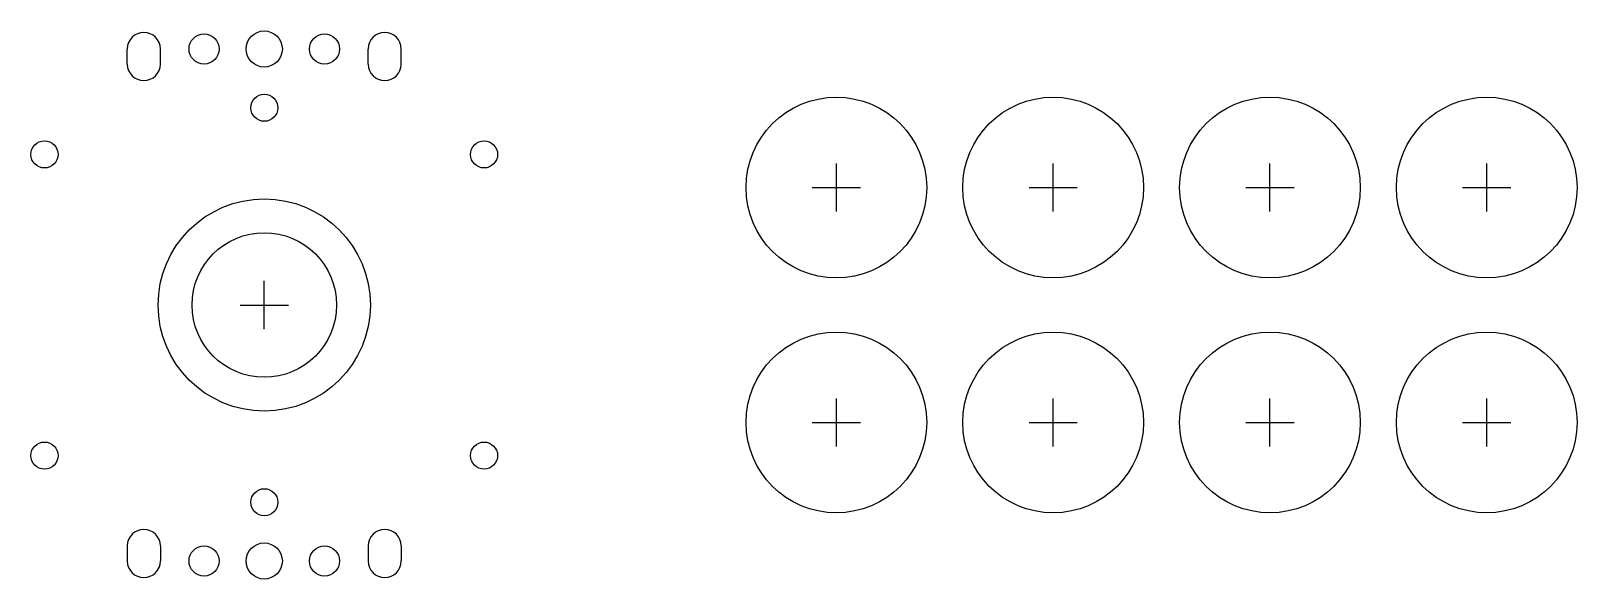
# Model space of a CAD drawing. Header units: millimetres. Extents: x -39 to 218, y -46 to 46.
import ezdxf

# ---------------------------------------------------------------- set-up
doc = ezdxf.new("R2010")
doc.units = ezdxf.units.MM
for name, color, linetype in [('BUTTONS', 1, 'Continuous'), ('GL_PLATE_HOLES', 2, 'Continuous'), ('JOYSTICK_BORE_24', 5, 'Continuous'), ('JOYSTICK_BORE_35.25', 3, 'Continuous'), ('REFERENCE', 8, 'Continuous')]:
    doc.layers.add(name, color=color, linetype=linetype)

msp = doc.modelspace()

# ---------------------------------------------------------------- linework, layer by layer
at = {"layer": 'BUTTONS'}
for centre in [(95, 19.5), (131, 19.5), (167, 19.5), (203, 19.5), (95, -19.5), (131, -19.5), (167, -19.5), (203, -19.5)]:
    msp.add_circle(centre, 15, dxfattribs=at)
at = {"layer": 'GL_PLATE_HOLES'}
for p, q in [((-22.75, 40), (-22.75, 42.5)), ((-17.25, 40), (-17.25, 42.5)), ((17.25, 40), (17.25, 42.5)), ((22.75, 40), (22.75, 42.5)), ((-22.75, -40), (-22.75, -42.5)), ((-17.25, -40), (-17.25, -42.5)), ((17.25, -40), (17.25, -42.5)), ((22.75, -40), (22.75, -42.5))]:
    msp.add_line(p, q, dxfattribs=at)
for centre, radius in [((-10, 42.5), 2.5), ((0, 42.5), 3), ((10, 42.5), 2.5), ((0, 32.75), 2.25), ((-36.5, 25), 2.25), ((36.5, 25), 2.25), ((-36.5, -25), 2.25), ((36.5, -25), 2.25), ((0, -32.75), 2.25), ((-10, -42.5), 2.5), ((0, -42.5), 3), ((10, -42.5), 2.5)]:
    msp.add_circle(centre, radius, dxfattribs=at)
for centre, start, end in [((-20, 42.5), 0, 180), ((20, 42.5), 0, 180), ((-20, 40), 180, 360), ((20, 40), 180, 360), ((-20, -40), 0, 180), ((20, -40), 0, 180), ((-20, -42.5), -180, 0), ((20, -42.5), -180, 0)]:
    msp.add_arc(centre, 2.75, start, end, dxfattribs=at)
at = {"layer": 'JOYSTICK_BORE_24'}
msp.add_circle((0, 0), 12, dxfattribs=at)
at = {"layer": 'JOYSTICK_BORE_35.25'}
msp.add_circle((0, 0), 17.62, dxfattribs=at)
at = {"layer": 'REFERENCE'}
for p, q in [((95, 15.5), (95, 23.5)), ((131, 15.5), (131, 23.5)), ((167, 15.5), (167, 23.5)), ((203, 15.5), (203, 23.5)), ((91, 19.5), (99, 19.5)), ((127, 19.5), (135, 19.5)), ((163, 19.5), (171, 19.5)), ((199, 19.5), (207, 19.5)), ((0, -4), (0, 4)), ((-4, 0), (4, 0)), ((95, -23.5), (95, -15.5)), ((131, -23.5), (131, -15.5)), ((167, -23.5), (167, -15.5)), ((203, -23.5), (203, -15.5)), ((91, -19.5), (99, -19.5)), ((127, -19.5), (135, -19.5)), ((163, -19.5), (171, -19.5)), ((199, -19.5), (207, -19.5))]:
    msp.add_line(p, q, dxfattribs=at)

doc.saveas('drawing.dxf')
